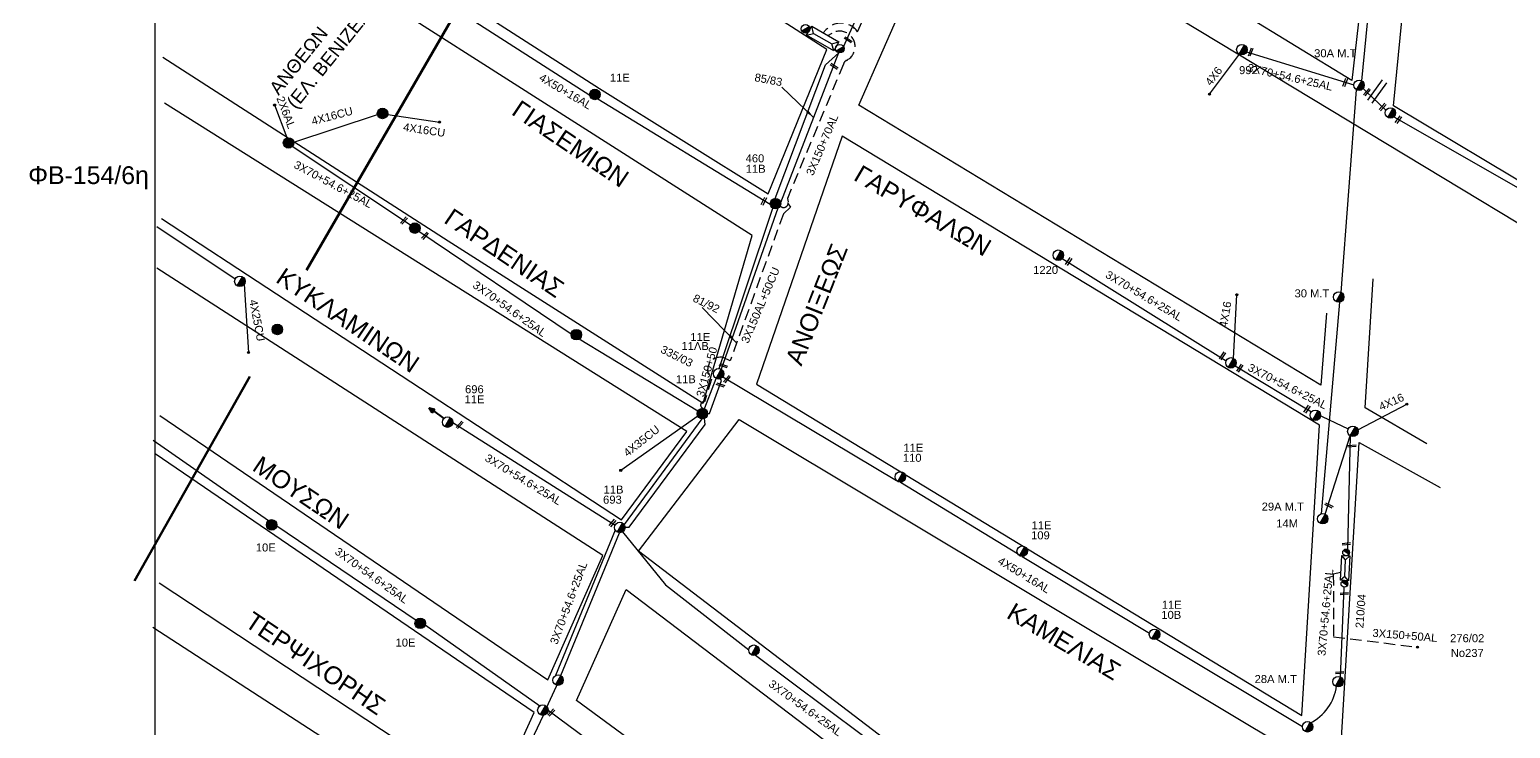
# Model space of a CAD drawing. Header units: millimetres. Extents: x 1451 to 4015, y 754 to 2365.
# Drawn here: x 1456.7 to 1789.7, y 962.3 to 1119.4 of the extents above; entities that cross this region are included whole.
import ezdxf
from ezdxf.enums import TextEntityAlignment as Align

# ---------------------------------------------------------------- set-up
doc = ezdxf.new("R2010")
doc.units = ezdxf.units.MM
doc.linetypes.add('DASHED', pattern=[19.05, 12.7, -6.35])
for name, color, linetype in [('Γυμνά εναέρια ΧΤ (1Φ)   2x16AL', 7, 'Continuous'), ('Γυμνά εναέρια ΧΤ (3Φ)   4x16CU', 7, 'Continuous'), ('Γυμνά εναέρια ΧΤ (3Φ)   4x35CU', 7, 'Continuous'), ('Γυμνά εναέρια ΧΤ και ΦΟΠ (3Φ)   4x50+16AL', 7, 'Continuous'), ('Εναέρια παροχή ΧΤ 4x16', 7, 'SYN_LINE'), ('Επίτονοι', 7, 'Continuous'), ('Επιγραφές - Σχήματα', 7, 'Continuous'), ('Καλώδια ΧΤ   2x6AL', 7, 'DASHED'), ('Καλώδια ΧΤ   3x150+50AL', 7, 'DASHED'), ('Καλώδια ΧΤ   3x150+70AL', 7, 'DASHED'), ('Καλώδια ΧΤ   3x150AL+50CU', 7, 'DASHED'), ('Καλώδια ΧΤ   4x25CU', 7, 'DASHED'), ('Μηχανική τομή', 7, 'Continuous'), ('Στύλος Ξύλινος', 7, 'Continuous'), ('Στύλος Ξύλινος @ 1', 7, 'Continuous'), ('Στύλος ΦΜ', 7, 'Continuous'), ('Στύλος ΦΜ @ 1', 7, 'Continuous'), ('Συνδέσεις', 7, 'Continuous'), ('Συνεστραμμένα ΧΤ   3x70+54.6+25AL', 7, 'SYN_LINE'), ('Τομή', 7, 'Continuous'), ('Υποσταθμός εναέριος 2 στύλων', 7, 'Continuous'), ('Υποσταθμός πόλεως', 7, 'Continuous'), ('Υπόβαθρο ΔΕΗ', 7, 'Continuous'), ('Υπόγεια καλώδια Παροχών ΧΤ   4x6', 7, 'DASHED')]:
    doc.layers.add(name, color=color, linetype=linetype)
doc.styles.get("Standard").update_dxf_attribs({"font": 'ARIAL.TTF'})
doc.linetypes.add('SYN_LINE', pattern='A,0.5,-0.0001,["/\\/\\/\\/",Standard,S=0.1,R=0,X=0,Y=-0.05],-0.25', length=0.7501)
doc.dimstyles.new('ISO-25', dxfattribs={"dimtxt": 2.5, "dimasz": 2.5, "dimexe": 1.25, "dimexo": 0.625, "dimtad": 1, "dimtxsty": 'Standard', "dimcen": 2.5, "dimadec": 0, "dimazin": 0, "dimtfac": 1, "dimtmove": 0, "dimatfit": 3, "dimfxl": 1, "dimarcsym": 0})

# ---------------------------------------------------------------- blocks, each defined once
blk = doc.blocks.new('ΥΠΑΡΧΩΝ ΤΣΙΜΕΝΤΕΝΙΟΣ ΣΤΥΛΟΣ')
at = {"layer": 'Στύλος ΦΜ'}
blk.add_hatch(color=7, dxfattribs=at).paths.add_polyline_path([(-1.29, -2.28, 0.574793), (2.62, 0, 0.268822), (1.3, 2.27)])
at = {"layer": 'Στύλος ΦΜ', "color": 7}
blk.add_line((-1.29, -2.28), (1.3, 2.27), dxfattribs=at)
blk.add_circle((0, 0), 2.62, dxfattribs=at)
at = {"layer": 'Στύλος ΦΜ', "flags": 4}
for tag, p in [('ΑΡΙΘΜΟΣ', (-4.68, 8.05)), ('ΤΥΠΟΣ', (-4.91, 3.03))]:
    blk.add_attdef(tag, p, '', height=4, dxfattribs=at)
blk = doc.blocks.new('ΥΠΑΡΧΩΝ ΞΥΛΙΝΟΣ ΣΤΥΛΟΣ')
at = {"layer": 'Στύλος Ξύλινος'}
h = blk.add_hatch(color=256, dxfattribs=at)
h.paths.add_polyline_path([(-2.62, 0, 0.270008), (-1.29, -2.28), (1.3, 2.27, 0.576266)])
h.paths.add_polyline_path([(-1.29, -2.28, 0.574793), (2.62, 0, 0.268822), (1.3, 2.27)])
blk.add_line((-1.29, -2.28), (1.3, 2.27), dxfattribs=at)
blk.add_circle((0, 0), 2.62, dxfattribs=at)
at = {"layer": 'Στύλος Ξύλινος', "flags": 4}
for tag, p in [('ΑΡΙΘΜΟΣ', (-4.91, 8.6)), ('ΤΥΠΟΣ', (-4.85, 3.39))]:
    blk.add_attdef(tag, p, '', height=4, dxfattribs=at)
blk = doc.blocks.new('ΥΠΟΣΤΑΘΜΟΣ ΕΝΑΕΡΙΟΣ ΕΠΙ 2 ΣΤΥΛΩΝ')
at = {"layer": 'Υποσταθμός εναέριος 2 στύλων', "linetype": 'Continuous'}
for points in [[(-11.97, -2.11, 0.574793), (-8.45, -0.07, 0.268822), (-9.64, 1.98)], [(9.68, -2.15, 0.574793), (13.19, -0.1, 0.268822), (12.01, 1.95)]]:
    blk.add_hatch(color=256, dxfattribs=at).paths.add_polyline_path(points)
for p, q in [((-11.97, -2.11), (-9.64, 1.98)), ((9.68, -2.15), (12.01, 1.95))]:
    blk.add_line(p, q, dxfattribs=at)
for centre in [(-10.81, -0.07), (10.84, -0.1)]:
    blk.add_circle(centre, 2.36, dxfattribs=at)
at = {"layer": 'Υποσταθμός πόλεως', "linetype": 'Continuous', "ltscale": 40}
blk.add_lwpolyline([(-8.57, 2.82), (8.57, 2.82), (8.57, -2.82), (-8.57, -2.82)], close=True, dxfattribs=at)
for points in [[(-5.75, 0), (-8.57, 2.82)], [(-8.57, -2.82), (-5.75, 0)], [(-5.75, 0), (5.75, 0)], [(5.75, 0), (8.57, 2.82)], [(8.57, -2.82), (5.75, 0)]]:
    blk.add_lwpolyline(points, dxfattribs=at)
at = {"layer": 'Υποσταθμός εναέριος 2 στύλων', "ltscale": 40, "flags": 1}
for tag, p in [('ΜΕΤΑΣΧΗΜΑΤΙΣΜΟΣ', (14.09, 2.51)), ('ΙΣΧΥΣ', (14.07, -0.28)), ('ΑΡΙΘΜΟΣ', (14.19, -3))]:
    blk.add_attdef(tag, p, '', height=1.8, dxfattribs=at)
blk = doc.blocks.new('ΕΠΙΤΟΝΟΣ')
at = {"layer": 'Επίτονοι', "lineweight": 40, "ltscale": 40}
blk.add_hatch(color=256, dxfattribs=at).paths.add_polyline_path([(-1.13, 6.47), (0, 9.1), (1.13, 6.47)])
for p, q in [((-1.13, 6.47), (0, 9.1)), ((0, 9.1), (1.13, 6.47)), ((1.13, 6.47), (-1.13, 6.47)), ((-1.13, 6.47), (0, 6.47)), ((0, 6.47), (0, 0))]:
    blk.add_line(p, q, dxfattribs=at)
blk = doc.blocks.new('ΜΗΧΑΝΙΚΗ ΤΟΜΗ')
at = {"layer": 'Μηχανική τομή', "ltscale": 40}
for p, q in [((-1.89, 0.78), (1.89, 0.78)), ((1.89, 0), (-1.89, 0))]:
    blk.add_line(p, q, dxfattribs=at)
blk = doc.blocks.new('_ΣΥΝΔΕΣΗ')
at = {"layer": 'Συνδέσεις', "linetype": 'SYN_LINE', "ltscale": 40}
blk.add_hatch(color=256, dxfattribs=at).paths.add_polyline_path([(0.5, -0.01, 1), (-0.5, -0.01, 1)])
at = {"layer": 'Συνδέσεις'}
blk.add_circle((0, -0.01), 0.5, dxfattribs=at)
blk = doc.blocks.new('ΤΟΜΗ')
at = {"layer": 'Τομή', "ltscale": 40}
for p, q in [((-5.68, 0), (5.68, 0)), ((5.68, -2.33), (-5.68, -2.33))]:
    blk.add_line(p, q, dxfattribs=at)

msp = doc.modelspace()

# ---------------------------------------------------------------- linework, layer by layer
at = {"color": 133, "lineweight": 60, "ltscale": 0.2}
for points in [[(1558.91, 1134.21), (1519.02, 1065.32)], [(1506.25, 1041.41), (1480.35, 995.48)]]:
    msp.add_lwpolyline(points, dxfattribs=at)
at = {"layer": 'Γυμνά εναέρια ΧΤ (1Φ)   2x16AL', "color": 62, "ltscale": 20}
for points in [[(1756.29, 1107.89), (1759.84, 1143.99)], [(1751.7, 1060.28), (1755.12, 1105.84)], [(1747.22, 1010.56), (1751.35, 1058.11)]]:
    msp.add_lwpolyline(points, dxfattribs=at)
at = {"layer": 'Γυμνά εναέρια ΧΤ (3Φ)   4x16CU', "color": 27, "linetype": 'SYN_LINE', "ltscale": 20}
msp.add_lwpolyline([(1516.13, 1094.11), (1534.95, 1100.32)], dxfattribs=at)
at = {"layer": 'Γυμνά εναέρια ΧΤ (3Φ)   4x16CU', "color": 27, "linetype": 'SYN_LINE', "ltscale": 10}
msp.add_lwpolyline([(1537.27, 1100.29), (1548.93, 1098.6)], dxfattribs=at)
at = {"layer": 'Γυμνά εναέρια ΧΤ (3Φ)   4x35CU', "color": 27, "linetype": 'SYN_LINE', "ltscale": 20}
msp.add_lwpolyline([(1606.99, 1032.49), (1589.68, 1020.3)], dxfattribs=at)
at = {"layer": 'Γυμνά εναέρια ΧΤ και ΦΟΠ (3Φ)   4x50+16AL', "color": 5, "ltscale": 20}
for points in [[(1546.43, 1127.93), (1582.69, 1104.61)], [(1584.5, 1103.83), (1623.29, 1080.13)]]:
    msp.add_lwpolyline(points, dxfattribs=at)
at = {"layer": 'Γυμνά εναέρια ΧΤ και ΦΟΠ (3Φ)   4x50+16AL', "color": 6, "ltscale": 20}
for points in [[(1612.65, 1041.33), (1651.65, 1018.05)], [(1652.61, 1017.65), (1678.91, 1001.57)], [(1679.95, 1000.94), (1708.56, 983.7)], [(1710.22, 982.37), (1742.95, 962.72)]]:
    msp.add_lwpolyline(points, dxfattribs=at)
at = {"layer": 'Εναέρια παροχή ΧΤ 4x16', "color": 151, "ltscale": 15}
for points in [[(1727.47, 1045.48), (1728.19, 1059.78)], [(1755.44, 1029.41), (1766.61, 1035.27)]]:
    msp.add_lwpolyline(points, dxfattribs=at)
at = {"layer": 'Επιγραφές - Σχήματα'}
msp.add_lwpolyline([(1485, 1776.03), (2988.77, 1776.03), (2988.77, 776.06), (1485, 776.06)], close=True, dxfattribs=at)
at = {"layer": 'Καλώδια ΧΤ   2x6AL', "color": 27, "linetype": 'SYN_LINE', "ltscale": 10}
msp.add_lwpolyline([(1514.63, 1095.02), (1511.85, 1102.43)], dxfattribs=at)
at = {"layer": 'Καλώδια ΧΤ   3x150+50AL', "color": 62, "ltscale": 0.2}
msp.add_lwpolyline([(1751.6, 997.32), (1749.91, 996.98), (1749.95, 982.87), (1768.84, 980.57)], dxfattribs=at)
at = {"layer": 'Καλώδια ΧΤ   3x150+70AL', "color": 27, "ltscale": 0.2}
msp.add_lwpolyline([(1636.25, 1118.03), (1637.18, 1118.57, -1.036118), (1640.44, 1112.47, 0.224052), (1639.76, 1111.63), (1627.14, 1081.4), (1627.3, 1080.66, -0.75948), (1625.52, 1079.72, -5.717104)], format="xyb", dxfattribs=at)
at = {"layer": 'Καλώδια ΧΤ   3x150AL+50CU', "color": 27, "ltscale": 0.2}
msp.add_line((1610.1, 1040.79), (1608.53, 1035.71), dxfattribs=at)
at = {"layer": 'Καλώδια ΧΤ   3x150AL+50CU', "color": 1, "ltscale": 0.2}
msp.add_lwpolyline([(1635.21, 1118.63), (1635.89, 1119.38, -0.483642), (1642.91, 1118.89), (1668.11, 1174.8), (1668.91, 1175.38, 0.795538), (1668.34, 1176.71, 2.355505)], format="xyb", dxfattribs=at)
at = {"layer": 'Καλώδια ΧΤ   3x150AL+50CU', "color": 27, "ltscale": 0.2}
msp.add_lwpolyline([(1627.3, 1080.2), (1627.83, 1079.46), (1626.25, 1077.96), (1614.26, 1044.9), (1612.88, 1045.61, 0.788034), (1610.1, 1040.79, 1.285728)], format="xyb", dxfattribs=at)
msp.add_arc((1608.4, 1034.96), 0.769, 80.1002, 258.7285, dxfattribs=at)
at = {"layer": 'Καλώδια ΧΤ   4x25CU', "color": 62, "linetype": 'SYN_LINE', "ltscale": 20}
msp.add_lwpolyline([(1504.99, 1062.13), (1505.99, 1046.8)], dxfattribs=at)
at = {"layer": 'Συνεστραμμένα ΧΤ   3x70+54.6+25AL', "color": 62, "ltscale": 20}
for points in [[(1639.79, 1115.53), (1653.82, 1146.86)], [(1730.42, 1114.41), (1754.53, 1106.94)], [(1502.95, 1063.29), (1485.38, 1075.03)]]:
    msp.add_lwpolyline(points, dxfattribs=at)
at = {"layer": 'Συνεστραμμένα ΧΤ   3x70+54.6+25AL', "color": 85, "ltscale": 20}
for points in [[(1624.38, 1081.43), (1635.75, 1111.45), (1638.74, 1114.15)], [(1611.81, 1043.18), (1623.89, 1079.23)], [(1607.94, 1031.87), (1590.44, 1008.1)], [(1588.43, 1006.88), (1575.01, 974.17)]]:
    msp.add_lwpolyline(points, dxfattribs=at)
at = {"layer": 'Συνεστραμμένα ΧΤ   3x70+54.6+25AL', "color": 5, "ltscale": 20}
for points in [[(1638.64, 1114.18), (1625.62, 1080.47)], [(1625.02, 1079.21), (1612.27, 1043.03)], [(1551.91, 1031.03), (1588.42, 1008.01)], [(1590.64, 1007.49), (1591.58, 1007.49), (1608.69, 1030.58), (1608.49, 1031.96)], [(1576.17, 974.17), (1589.38, 1006.28)], [(1590.1, 1006.47), (1599.71, 994.58), (1618.45, 979.93)], [(1619.95, 978.74), (1644.05, 960.74)]]:
    msp.add_lwpolyline(points, dxfattribs=at)
at = {"layer": 'Συνεστραμμένα ΧΤ   3x70+54.6+25AL', "color": 1, "ltscale": 10}
msp.add_lwpolyline([(1755.77, 1106.9), (1761.75, 1101.28)], dxfattribs=at)
at = {"layer": 'Συνεστραμμένα ΧΤ   3x70+54.6+25AL', "color": 1, "ltscale": 20}
for points in [[(1763.49, 1099.74), (1797.79, 1080.21)], [(1484.52, 1027.11), (1510.48, 1009)], [(1512.32, 1007.79), (1543.66, 986.64)], [(1545.69, 985.54), (1571.48, 967.36)], [(1573.33, 966.42), (1609.3, 939.69)], [(1572.2, 965.22), (1562.6, 944.98)]]:
    msp.add_lwpolyline(points, dxfattribs=at)
at = {"layer": 'Συνεστραμμένα ΧΤ   3x70+54.6+25AL', "color": 27, "ltscale": 20}
for points in [[(1542.4, 1075.4), (1515.81, 1093.07)], [(1578.5, 1050.88), (1544.28, 1073.99)], [(1606.98, 1033.57), (1580.29, 1049.79)]]:
    msp.add_lwpolyline(points, dxfattribs=at)
at = {"layer": 'Συνεστραμμένα ΧΤ   3x70+54.6+25AL', "color": 151, "ltscale": 20}
for points in [[(1688.96, 1067.9), (1725.79, 1044.91)], [(1727.83, 1043.77), (1745.01, 1033.48)], [(1748.11, 1010.44), (1753.73, 1028.04)], [(1753.73, 1028.04), (1753.09, 1002.55)]]:
    msp.add_lwpolyline(points, dxfattribs=at)
at = {"layer": 'Συνεστραμμένα ΧΤ   3x70+54.6+25AL', "color": 85, "ltscale": 10}
msp.add_lwpolyline([(1608.03, 1033.04), (1611.1, 1040.98)], dxfattribs=at)
at = {"layer": 'Συνεστραμμένα ΧΤ   3x70+54.6+25AL', "color": 5, "ltscale": 10}
for points in [[(1608.88, 1033.07), (1609.61, 1033.11), (1612.29, 1040.49), (1611.84, 1041.18)], [(1572.5, 965.96), (1576.1, 973.74)]]:
    msp.add_lwpolyline(points, dxfattribs=at)
at = {"layer": 'Συνεστραμμένα ΧΤ   3x70+54.6+25AL', "color": 151, "ltscale": 10}
msp.add_lwpolyline([(1745.98, 1033.07), (1753.28, 1029.64)], dxfattribs=at)
at = {"layer": 'Συνεστραμμένα ΧΤ   3x70+54.6+25AL', "color": 6, "ltscale": 20}
msp.add_lwpolyline([(1751.55, 973.81), (1752.38, 993.99)], dxfattribs=at)
at = {"layer": 'Συνεστραμμένα ΧΤ   3x70+54.6+25AL', "color": 6, "ltscale": 10}
msp.add_arc((1739.96, 973.17), 10.75, 295.6926, 353.0573, dxfattribs=at)
at = {"layer": 'Υπόβαθρο ΔΕΗ'}
for points in [[(1486.78, 1169.06), (1584.9, 1106.12), (1622.82, 1082.49), (1635.98, 1114.9), (1521.95, 1188.11), (1486.29, 1212.94)], [(1486.67, 1113.15), (1550.87, 1071.86), (1608.22, 1035.39), (1619.26, 1073.13), (1486.78, 1157.52)], [(1748.34, 1055.67), (1747.1, 1039.42), (1643.18, 1102.43), (1665.09, 1152.26)], [(1665.09, 1152.26), (1825.09, 1055.67), (1899.44, 1010.27), (1874.84, 953.32), (1847.39, 901.75), (1751.77, 960.09), (1755.73, 1026.54), (1773.95, 1016.42)], [(1486.38, 1076.88), (1589.86, 1009.18), (1604.54, 1029.02), (1487.08, 1102.81)], [(1485.99, 1032.6), (1573.27, 973.21), (1585.62, 1001.13), (1485.37, 1065.72)], [(1770.91, 1026.24), (1757.04, 1034.33), (1758.87, 1063.36)], [(1485.86, 995.03), (1560.99, 945.45), (1570.21, 965.89), (1484.98, 1024)], [(1486.37, 950.96), (1544.8, 910.58), (1557.45, 937.6), (1484.44, 984.99)]]:
    msp.add_lwpolyline(points, dxfattribs=at)
for points in [[(1734.42, 1204.48), (1763.3, 1189.06), (1754.09, 1107.94), (1703.97, 1138.6)], [(1797.56, 1081.87), (1763.42, 1102.25), (1771.64, 1185.63), (1824.99, 1155.76)], [(1746.78, 1030.43), (1639.44, 1095.43), (1620.18, 1039.71), (1742.84, 965.17)], [(1761.05, 874.38), (1593.65, 1002.16), (1616.27, 1031.7), (1815.81, 912.11)]]:
    msp.add_lwpolyline(points, close=True, dxfattribs=at)
msp.add_lwpolyline([(1726.11, 858.68), (1600.13, 953.59), (1579.69, 968.56), (1590.91, 993.54), (1754.37, 869.36, -0.1594), (1739.05, 861.78, -0.009092), (1726.11, 858.68, -4.644602)], format="xyb", dxfattribs=at)
at = {"layer": 'Υπόγεια καλώδια Παροχών ΧΤ   4x6', "color": 62, "linetype": 'SYN_LINE', "ltscale": 10}
msp.add_lwpolyline([(1728.76, 1113.86), (1722, 1104.89)], dxfattribs=at)

# ---------------------------------------------------------------- block references
at = {"layer": 'Επίτονοι', "xscale": 0.4499999999999094, "yscale": 0.4499999999999094, "zscale": 0.4499999999999094, "rotation": 55.14014601372631}
msp.add_blockref('ΕΠΙΤΟΝΟΣ', (1549.92, 1031.99), dxfattribs=at)
at = {"layer": 'Μηχανική τομή'}
for p, xscale, yscale, zscale, rotation in [((1640.67, 1116.94), 0.5000000000003877, 0.5000000000003877, 0.5000000000003877, 326.3299267730121), ((1731.14, 1114.4), 0.4999999999999409, 0.4999999999999409, 0.4999999999999409, 249.3163515846888), ((1637.56, 1110.96), 0.5000000000003874, 0.5000000000003874, 0.5000000000003874, 326.3299267730121), ((1752.39, 1107.56), 0.4999999999999409, 0.4999999999999409, 0.4999999999999409, 249.3163515846888), ((1757.31, 1105.45), 0.499999999999941, 0.499999999999941, 0.499999999999941, 228.6327031693797), ((1760.86, 1102.11), 0.4999999999999409, 0.4999999999999409, 0.4999999999999409, 228.6327031693797), ((1764.39, 1099.24), 0.4999999999999409, 0.4999999999999409, 0.4999999999999409, 234.5943490122387), ((1622.01, 1080.71), 0.50000000000032, 0.50000000000032, 0.50000000000032, 63.79826496581923), ((1541.09, 1076.32), 0.5000000000001787, 0.5000000000001787, 0.5000000000001787, 48.19887228912135), ((1545.77, 1072.91), 0.5000000000001787, 0.5000000000001787, 0.5000000000001787, 48.19887228912135), ((1690.55, 1067.12), 0.5000000000002617, 0.5000000000002617, 0.5000000000002617, 56.32992677303387), ((1725.13, 1045.92), 0.5000000000002617, 0.5000000000002617, 0.5000000000002617, 56.32992677303387), ((1612.69, 1043.64), 0.5000000000002462, 0.5000000000002462, 0.5000000000002462, 340.0026861549758), ((1729.07, 1043.14), 0.5000000000002617, 0.5000000000002617, 0.5000000000002617, 56.32992677303387), ((1612.04, 1039.31), 0.5000000000002462, 0.5000000000002462, 0.5000000000002462, 340.0026861549758), ((1613.68, 1040.66), 0.5000000000001787, 0.5000000000001787, 0.5000000000001787, 48.19887228912135), ((1744.15, 1033.92), 0.5000000000002617, 0.5000000000002617, 0.5000000000002617, 56.32992677303387), ((1553.61, 1030.4), 0.5000000000001787, 0.5000000000001787, 0.5000000000001787, 48.19887228912135), ((1754.11, 1025.56), 0.5000000000002726, 0.5000000000002726, 0.5000000000002726, 4.993913659020366), ((1748.83, 1012.22), 0.5000000000002809, 0.5000000000002809, 0.5000000000002809, 333.6692488655337), ((1587.96, 1008.34), 0.5000000000001787, 0.5000000000001787, 0.5000000000001787, 48.19887228912135), ((1752.86, 1003.58), 0.5000000000002726, 0.5000000000002726, 0.5000000000002726, 4.993913659020366), ((1752.39, 992.38), 0.5000000000002726, 0.5000000000002726, 0.5000000000002726, 4.993913659020366), ((1751.35, 974.64), 0.5000000000002726, 0.5000000000002726, 0.5000000000002726, 4.993913659020366), ((1574.23, 965.71), 0.5000000000001787, 0.5000000000001787, 0.5000000000001787, 48.19887228912135)]:
    msp.add_blockref('ΜΗΧΑΝΙΚΗ ΤΟΜΗ', p, dxfattribs=dict(at, xscale=xscale, yscale=yscale, zscale=zscale, rotation=rotation))
at = {"layer": 'Στύλος Ξύλινος @ 1', "ltscale": 40}
ref = msp.add_blockref('ΥΠΑΡΧΩΝ ΞΥΛΙΝΟΣ ΣΤΥΛΟΣ', (1583.85, 1104.81), dxfattribs=dict(at, xscale=0.4499999999998181, yscale=0.4499999999998181, zscale=0.4499999999998181))
ref.add_attrib('ΤΥΠΟΣ', '11E', (1587.24, 1107.67), dxfattribs={"layer": 'Στύλος Ξύλινος', "height": 1.8, "flags": 4})
at = {"layer": 'Στύλος Ξύλινος @ 1', "ltscale": 40, "xscale": 0.4499999999998181, "yscale": 0.4499999999998181, "zscale": 0.4499999999998181}
for p in [(1536.11, 1100.53), (1514.97, 1093.9), (1543.38, 1074.75), (1579.68, 1050.8)]:
    msp.add_blockref('ΥΠΑΡΧΩΝ ΞΥΛΙΝΟΣ ΣΤΥΛΟΣ', p, dxfattribs=at)
at = {"layer": 'Στύλος Ξύλινος @ 1', "ltscale": 40}
ref = msp.add_blockref('ΥΠΑΡΧΩΝ ΞΥΛΙΝΟΣ ΣΤΥΛΟΣ', (1624.47, 1080.25), dxfattribs=dict(at, xscale=0.4499999999998181, yscale=0.4499999999998181, zscale=0.4499999999998181))
ref.add_attrib('ΤΥΠΟΣ', '11B', (1617.78, 1087.2), dxfattribs={"layer": 'Στύλος Ξύλινος', "height": 1.8, "flags": 4})
ref.add_attrib('ΑΡΙΘΜΟΣ', '460', (1617.75, 1089.55), dxfattribs={"layer": 'Στύλος Ξύλινος', "height": 1.8, "flags": 4})
at = {"layer": 'Στύλος Ξύλινος @ 1', "color": 133, "lineweight": 60, "ltscale": 40, "xscale": 0.4499999999998181, "yscale": 0.4499999999998181, "zscale": 0.4499999999998181}
msp.add_blockref('ΥΠΑΡΧΩΝ ΞΥΛΙΝΟΣ ΣΤΥΛΟΣ', (1512.45, 1051.98), dxfattribs=at)
at = {"layer": 'Στύλος Ξύλινος @ 1', "ltscale": 40}
ref = msp.add_blockref('ΥΠΑΡΧΩΝ ΞΥΛΙΝΟΣ ΣΤΥΛΟΣ', (1608.03, 1033.04), dxfattribs=dict(at, xscale=0.4499999999998181, yscale=0.4499999999998181, zscale=0.4499999999998181))
ref.add_attrib('ΤΥΠΟΣ', '11Β', (1602.07, 1039.89), dxfattribs={"layer": 'Στύλος Ξύλινος', "height": 1.8, "flags": 4})
ref = msp.add_blockref('ΥΠΑΡΧΩΝ ΞΥΛΙΝΟΣ ΣΤΥΛΟΣ', (1511.17, 1008.05), dxfattribs=dict(at, xscale=0.4499999999998181, yscale=0.4499999999998181, zscale=0.4499999999998181))
ref.add_attrib('ΤΥΠΟΣ', '10E', (1507.61, 1002.06), dxfattribs={"layer": 'Στύλος Ξύλινος', "height": 1.8, "flags": 4})
ref = msp.add_blockref('ΥΠΑΡΧΩΝ ΞΥΛΙΝΟΣ ΣΤΥΛΟΣ', (1544.57, 985.9), dxfattribs=dict(at, xscale=0.4499999999998181, yscale=0.4499999999998181, zscale=0.4499999999998181))
ref.add_attrib('ΤΥΠΟΣ', '10E', (1539.03, 980.68), dxfattribs={"layer": 'Στύλος Ξύλινος', "height": 1.8, "flags": 4})
at = {"layer": 'Στύλος ΦΜ @ 1', "ltscale": 40}
ref = msp.add_blockref('ΥΠΑΡΧΩΝ ΤΣΙΜΕΝΤΕΝΙΟΣ ΣΤΥΛΟΣ', (1729.34, 1114.88), dxfattribs=dict(at, xscale=0.4499999999998181, yscale=0.4499999999998181, zscale=0.4499999999998181))
ref.add_attrib('ΤΥΠΟΣ', '992', (1728.72, 1109.37), dxfattribs={"layer": 'Στύλος ΦΜ', "height": 1.8, "flags": 4})
ref = msp.add_blockref('ΥΠΑΡΧΩΝ ΤΣΙΜΕΝΤΕΝΙΟΣ ΣΤΥΛΟΣ', (1755.7, 1106.87), dxfattribs=dict(at, xscale=0.4499999999998181, yscale=0.4499999999998181, zscale=0.4499999999998181))
ref.add_attrib('ΤΥΠΟΣ', '30A M.T', (1745.6, 1113.17), dxfattribs={"layer": 'Στύλος ΦΜ', "height": 1.8, "flags": 4})
at = {"layer": 'Στύλος ΦΜ @ 1', "ltscale": 40, "xscale": 0.4499999999998181, "yscale": 0.4499999999998181, "zscale": 0.4499999999998181}
for p in [(1762.74, 1100.65), (1504.02, 1062.79), (1726.88, 1044.46), (1745.87, 1032.68), (1754.31, 1029.07), (1619.62, 979.87), (1575.58, 973.14), (1750.97, 972.79)]:
    msp.add_blockref('ΥΠΑΡΧΩΝ ΤΣΙΜΕΝΤΕΝΙΟΣ ΣΤΥΛΟΣ', p, dxfattribs=at)
at = {"layer": 'Στύλος ΦΜ @ 1', "ltscale": 40}
ref = msp.add_blockref('ΥΠΑΡΧΩΝ ΤΣΙΜΕΝΤΕΝΙΟΣ ΣΤΥΛΟΣ', (1688.07, 1068.67), dxfattribs=dict(at, xscale=0.4499999999998181, yscale=0.4499999999998181, zscale=0.4499999999998181))
ref.add_attrib('ΤΥΠΟΣ', '1220', (1682.41, 1064.45), dxfattribs={"layer": 'Στύλος ΦΜ', "height": 1.8, "flags": 4})
ref = msp.add_blockref('ΥΠΑΡΧΩΝ ΤΣΙΜΕΝΤΕΝΙΟΣ ΣΤΥΛΟΣ', (1751.12, 1059.26), dxfattribs=dict(at, xscale=0.4499999999998181, yscale=0.4499999999998181, zscale=0.4499999999998181))
ref.add_attrib('ΤΥΠΟΣ', '30 M.T', (1741.19, 1059.19), dxfattribs={"layer": 'Στύλος ΦΜ', "height": 1.8, "flags": 4})
ref = msp.add_blockref('ΥΠΑΡΧΩΝ ΤΣΙΜΕΝΤΕΝΙΟΣ ΣΤΥΛΟΣ', (1611.68, 1042.01), dxfattribs=dict(at, xscale=0.4499999999998181, yscale=0.4499999999998181, zscale=0.4499999999998181))
ref.add_attrib('ΤΥΠΟΣ', '11Ε', (1605.32, 1049.37), dxfattribs={"layer": 'Στύλος ΦΜ', "height": 1.8, "flags": 4})
ref.add_attrib('ΑΡΙΘΜΟΣ', '11ΛΒ', (1603.32, 1047.36), dxfattribs={"layer": 'Στύλος ΦΜ', "height": 1.8, "flags": 4})
ref = msp.add_blockref('ΥΠΑΡΧΩΝ ΤΣΙΜΕΝΤΕΝΙΟΣ ΣΤΥΛΟΣ', (1550.73, 1031.14), dxfattribs=dict(at, xscale=0.4499999999998181, yscale=0.4499999999998181, zscale=0.4499999999998181))
ref.add_attrib('ΤΥΠΟΣ', '11E', (1554.55, 1035.37), dxfattribs={"layer": 'Στύλος ΦΜ', "height": 1.8, "flags": 4})
ref.add_attrib('ΑΡΙΘΜΟΣ', '696', (1554.66, 1037.63), dxfattribs={"layer": 'Στύλος ΦΜ', "height": 1.8, "flags": 4})
ref = msp.add_blockref('ΥΠΑΡΧΩΝ ΤΣΙΜΕΝΤΕΝΙΟΣ ΣΤΥΛΟΣ', (1652.54, 1018.82), dxfattribs=dict(at, xscale=0.4499999999998181, yscale=0.4499999999998181, zscale=0.4499999999998181))
ref.add_attrib('ΤΥΠΟΣ', '110', (1653.12, 1022.22), dxfattribs={"layer": 'Στύλος ΦΜ', "height": 1.8, "flags": 4})
ref.add_attrib('ΑΡΙΘΜΟΣ', '11E', (1653.23, 1024.49), dxfattribs={"layer": 'Στύλος ΦΜ', "height": 1.8, "flags": 4})
ref = msp.add_blockref('ΥΠΑΡΧΩΝ ΤΣΙΜΕΝΤΕΝΙΟΣ ΣΤΥΛΟΣ', (1589.46, 1007.46), dxfattribs=dict(at, xscale=0.4499999999998181, yscale=0.4499999999998181, zscale=0.4499999999998181))
ref.add_attrib('ΤΥΠΟΣ', '693', (1585.7, 1012.81), dxfattribs={"layer": 'Στύλος ΦΜ', "height": 1.8, "flags": 4})
ref.add_attrib('ΑΡΙΘΜΟΣ', '11B', (1585.81, 1015.08), dxfattribs={"layer": 'Στύλος ΦΜ', "height": 1.8, "flags": 4})
ref = msp.add_blockref('ΥΠΑΡΧΩΝ ΤΣΙΜΕΝΤΕΝΙΟΣ ΣΤΥΛΟΣ', (1747.53, 1009.42), dxfattribs=dict(at, xscale=0.4499999999998181, yscale=0.4499999999998181, zscale=0.4499999999998181))
ref.add_attrib('ΤΥΠΟΣ', '14M', (1737.08, 1007.46), dxfattribs={"layer": 'Στύλος ΦΜ', "height": 1.8, "flags": 4})
ref.add_attrib('ΑΡΙΘΜΟΣ', '29A M.T', (1733.8, 1011.25), dxfattribs={"layer": 'Στύλος ΦΜ', "height": 1.8, "flags": 4})
ref = msp.add_blockref('ΥΠΑΡΧΩΝ ΤΣΙΜΕΝΤΕΝΙΟΣ ΣΤΥΛΟΣ', (1679.95, 1002.12), dxfattribs=dict(at, xscale=0.4499999999998181, yscale=0.4499999999998181, zscale=0.4499999999998181))
ref.add_attrib('ΤΥΠΟΣ', '109', (1681.95, 1004.79), dxfattribs={"layer": 'Στύλος ΦΜ', "height": 1.8, "flags": 4})
ref.add_attrib('ΑΡΙΘΜΟΣ', '11E', (1682.06, 1007.05), dxfattribs={"layer": 'Στύλος ΦΜ', "height": 1.8, "flags": 4})
ref = msp.add_blockref('ΥΠΑΡΧΩΝ ΤΣΙΜΕΝΤΕΝΙΟΣ ΣΤΥΛΟΣ', (1709.71, 983.43), dxfattribs=dict(at, xscale=0.4499999999998181, yscale=0.4499999999998181, zscale=0.4499999999998181))
ref.add_attrib('ΤΥΠΟΣ', '10B', (1711.23, 986.91), dxfattribs={"layer": 'Στύλος ΦΜ', "height": 1.8, "flags": 4})
ref.add_attrib('ΑΡΙΘΜΟΣ', '11E', (1711.33, 989.18), dxfattribs={"layer": 'Στύλος ΦΜ', "height": 1.8, "flags": 4})
ref = msp.add_blockref('ΥΠΑΡΧΩΝ ΤΣΙΜΕΝΤΕΝΙΟΣ ΣΤΥΛΟΣ', (1744.13, 962.65), dxfattribs=dict(at, xscale=0.4499999999998181, yscale=0.4499999999998181, zscale=0.4499999999998181))
ref.add_attrib('ΤΥΠΟΣ', '28A M.T', (1732.21, 972.48), dxfattribs={"layer": 'Στύλος ΦΜ', "height": 1.8, "flags": 4})
ref = msp.add_blockref('ΥΠΑΡΧΩΝ ΤΣΙΜΕΝΤΕΝΙΟΣ ΣΤΥΛΟΣ', (1572.16, 966.39), dxfattribs=dict(at, xscale=0.4499999999998181, yscale=0.4499999999998181, zscale=0.4499999999998181))
ref.add_attrib('ΤΥΠΟΣ', '10Μ', (1576.04, 955.68), dxfattribs={"layer": 'Στύλος ΦΜ', "height": 1.8, "flags": 4})
at = {"layer": 'Συνδέσεις', "xscale": 0.4499999999998181, "yscale": 0.4499999999998181, "zscale": 0.4499999999998181}
for p in [(1511.84, 1102.43), (1722.07, 1104.86), (1548.92, 1098.61), (1728.23, 1059.79), (1505.98, 1046.8), (1766.43, 1035.18), (1589.66, 1020.3), (1768.83, 980.58)]:
    msp.add_blockref('_ΣΥΝΔΕΣΗ', p, dxfattribs=at)
at = {"layer": 'Τομή', "color": 0, "xscale": 0.5000000000000235, "yscale": 0.5000000000000235, "zscale": 0.5000000000000235, "rotation": 54.55760171761549}
msp.add_blockref('ΤΟΜΗ', (1759.3, 1105.8), dxfattribs=at)
at = {"layer": 'Υποσταθμός εναέριος 2 στύλων'}
for p, xscale, yscale, zscale, rotation in [((1635.09, 1117.36), 0.4103398609850818, 0.4103398609850818, 0.4103398609850818, 329.9623854078683), ((1752.57, 998.32), 0.3256392780905279, 0.3256392780905279, 0.3256392780905279, 87.00931279827402)]:
    msp.add_blockref('ΥΠΟΣΤΑΘΜΟΣ ΕΝΑΕΡΙΟΣ ΕΠΙ 2 ΣΤΥΛΩΝ', p, dxfattribs=dict(at, xscale=xscale, yscale=yscale, zscale=zscale, rotation=rotation))

# ---------------------------------------------------------------- texts
at = {"layer": 'Γυμνά εναέρια ΧΤ (3Φ)   4x16CU', "ltscale": 20}
for rotation, p in [(14.9402, (1524.76, 1099.98)), (351.5367, (1545.49, 1096.83))]:
    msp.add_text('4X16CU', height=1.8, rotation=rotation, dxfattribs=at).set_placement(p, align=Align.MIDDLE)
at = {"layer": 'Γυμνά εναέρια ΧΤ (3Φ)   4x35CU', "ltscale": 20}
msp.add_text('4X35CU', height=1.8, rotation=38.6336, dxfattribs=at).set_placement((1594.33, 1026.92), align=Align.MIDDLE)
at = {"layer": 'Γυμνά εναέρια ΧΤ και ΦΟΠ (3Φ)   4x50+16AL', "ltscale": 20}
for rotation, p in [(329.2881, (1577.26, 1105.49)), (328.6826, (1680.38, 996.77))]:
    msp.add_text('4X50+16AL', height=1.8, rotation=rotation, dxfattribs=at).set_placement(p, align=Align.MIDDLE)
at = {"layer": 'Εναέρια παροχή ΧΤ 4x16', "ltscale": 20}
for rotation, p in [(80.2086, (1725.61, 1055.37)), (23.8877, (1762.96, 1035.7))]:
    msp.add_text('4X16', height=1.8, rotation=rotation, dxfattribs=at).set_placement(p, align=Align.MIDDLE)
at = {"layer": 'Επιγραφές - Σχήματα', "ltscale": 20, "attachment_point": 1}
for s, insert, char_height, width, rotation in [('ΑΝΘΕΩΝ\\P(ΕΛ. ΒΕΝΙΖΕΛΟΥ)', (1510.39, 1106.33), 3, 53.5195, 51.2104), ('85/83', (1619.97, 1109.6), 1.8, 36.7188, 349.1071), ('ΓΙΑΣΕΜΙΩΝ', (1567.09, 1103.76), 4, 33.3738, 325.9439), ('ΓΑΡΥΦΑΛΩΝ', (1643.81, 1089.14), 4, 33.3738, 329.4998), ('ΓΑΡΔΕΝΙΑΣ', (1551.88, 1079.43), 4, 33.3738, 325.9439), ('ΑΝΟΙΞΕΩΣ', (1626.57, 1045.05), 4, 33.3738, 68.434), ('ΚΥΚΛΑΜΙΝΩΝ', (1514.08, 1066.09), 4, 33.3738, 325.9439), ('81/92', (1606.51, 1060.01), 1.8, 36.7188, 333.2903), ('335/03', (1599.25, 1048.5), 1.8, 36.7188, 333.2903), ('ΜΟΥΣΩΝ', (1508.79, 1023.78), 4, 33.3738, 325.9439), ('ΚΑΜΕΛΙΑΣ', (1678.19, 990.73), 4, 33.3738, 329.4998), ('ΤΕΡΨΙΧΟΡΗΣ', (1507.08, 988.75), 4, 33.3738, 325.9439)]:
    msp.add_mtext(s, dxfattribs=dict(at, insert=insert, char_height=char_height, width=width, rotation=rotation))
at = {"layer": 'Επιγραφές - Σχήματα', "ltscale": 20, "insert": (1456.42, 1088.66), "char_height": 4, "width": 33.3738, "attachment_point": 1}
msp.add_mtext('ΦΒ-154/6η', dxfattribs=at)
at = {"layer": 'Επιγραφές - Σχήματα', "ltscale": 0.2, "insert": (1754.86, 984.88), "char_height": 1.8, "width": 14.5327, "attachment_point": 1, "rotation": 85.8017}
msp.add_mtext('210/04', dxfattribs=at)
at = {"layer": 'Επιγραφές - Σχήματα', "ltscale": 0.2, "char_height": 1.8, "width": 14.5327, "attachment_point": 1}
for s, insert in [('276/02', (1776.17, 983.46)), ('Νο237', (1776.32, 980.15))]:
    msp.add_mtext(s, dxfattribs=dict(at, insert=insert))
at = {"layer": 'Καλώδια ΧΤ   2x6AL', "ltscale": 0.2}
msp.add_text('2X6AL', height=1.8, rotation=290.9424, dxfattribs=at).set_placement((1514.4, 1100.77), align=Align.MIDDLE)
at = {"layer": 'Καλώδια ΧΤ   3x150+50AL', "ltscale": 0.2}
msp.add_text('3X150+50AL', height=1.8, rotation=355.4042, dxfattribs=at).set_placement((1766.01, 983.21), align=Align.MIDDLE)
at = {"layer": 'Καλώδια ΧΤ   3x150+50AL', "ltscale": 0.2, "insert": (1606.6, 1037.11), "char_height": 1.8, "width": 9.3936, "attachment_point": 1, "rotation": 74.5236}
msp.add_mtext('3Χ150+50', dxfattribs=at)
at = {"layer": 'Καλώδια ΧΤ   3x150+70AL', "ltscale": 0.2}
msp.add_text('3X150+70AL', height=1.8, rotation=66.9552, dxfattribs=at).set_placement((1634.96, 1093.47), align=Align.MIDDLE)
at = {"layer": 'Καλώδια ΧΤ   3x150AL+50CU', "ltscale": 0.2}
msp.add_text('3X150AL+50CU', height=1.8, rotation=66.9293, dxfattribs=at).set_placement((1621.08, 1057.44), align=Align.MIDDLE)
at = {"layer": 'Καλώδια ΧΤ   4x25CU', "ltscale": 0.2}
msp.add_text('4X25CU', height=1.8, rotation=280.8329, dxfattribs=at).set_placement((1507.91, 1054.01), align=Align.MIDDLE)
at = {"layer": 'Συνεστραμμένα ΧΤ   3x70+54.6+25AL', "ltscale": 20}
for rotation, p in [(347.0447, (1740.17, 1108.7)), (331.7644, (1525.02, 1084.6)), (324.4878, (1564.69, 1056.61)), (329.196, (1707.35, 1059.53)), (333.1938, (1739.64, 1039.2)), (328.6606, (1567.78, 1018.25)), (324.3403, (1533.68, 996.68)), (69.5201, (1577.95, 990.48)), (84.7327, (1748.13, 988.35)), (324.0921, (1631.2, 966.89))]:
    msp.add_text('3X70+54.6+25AL', height=1.8, rotation=rotation, dxfattribs=at).set_placement(p, align=Align.MIDDLE)
at = {"layer": 'Υπόγεια καλώδια Παροχών ΧΤ   4x6', "ltscale": 0.2}
msp.add_text('4X6', height=1.8, rotation=52.7393, dxfattribs=at).set_placement((1723.01, 1108.93), align=Align.MIDDLE)

# ---------------------------------------------------------------- leaders
at = {"layer": 'Επιγραφές - Σχήματα', "ltscale": 40}
for points in [[(1633.04, 1099.63), (1625.9, 1106.41)], [(1615.6, 1049.07), (1607.98, 1056.91)]]:
    msp.add_leader(points, dimstyle='ISO-25', override={"dimasz": 2, "dimtad": 0}, dxfattribs=at)

doc.saveas('drawing.dxf')
